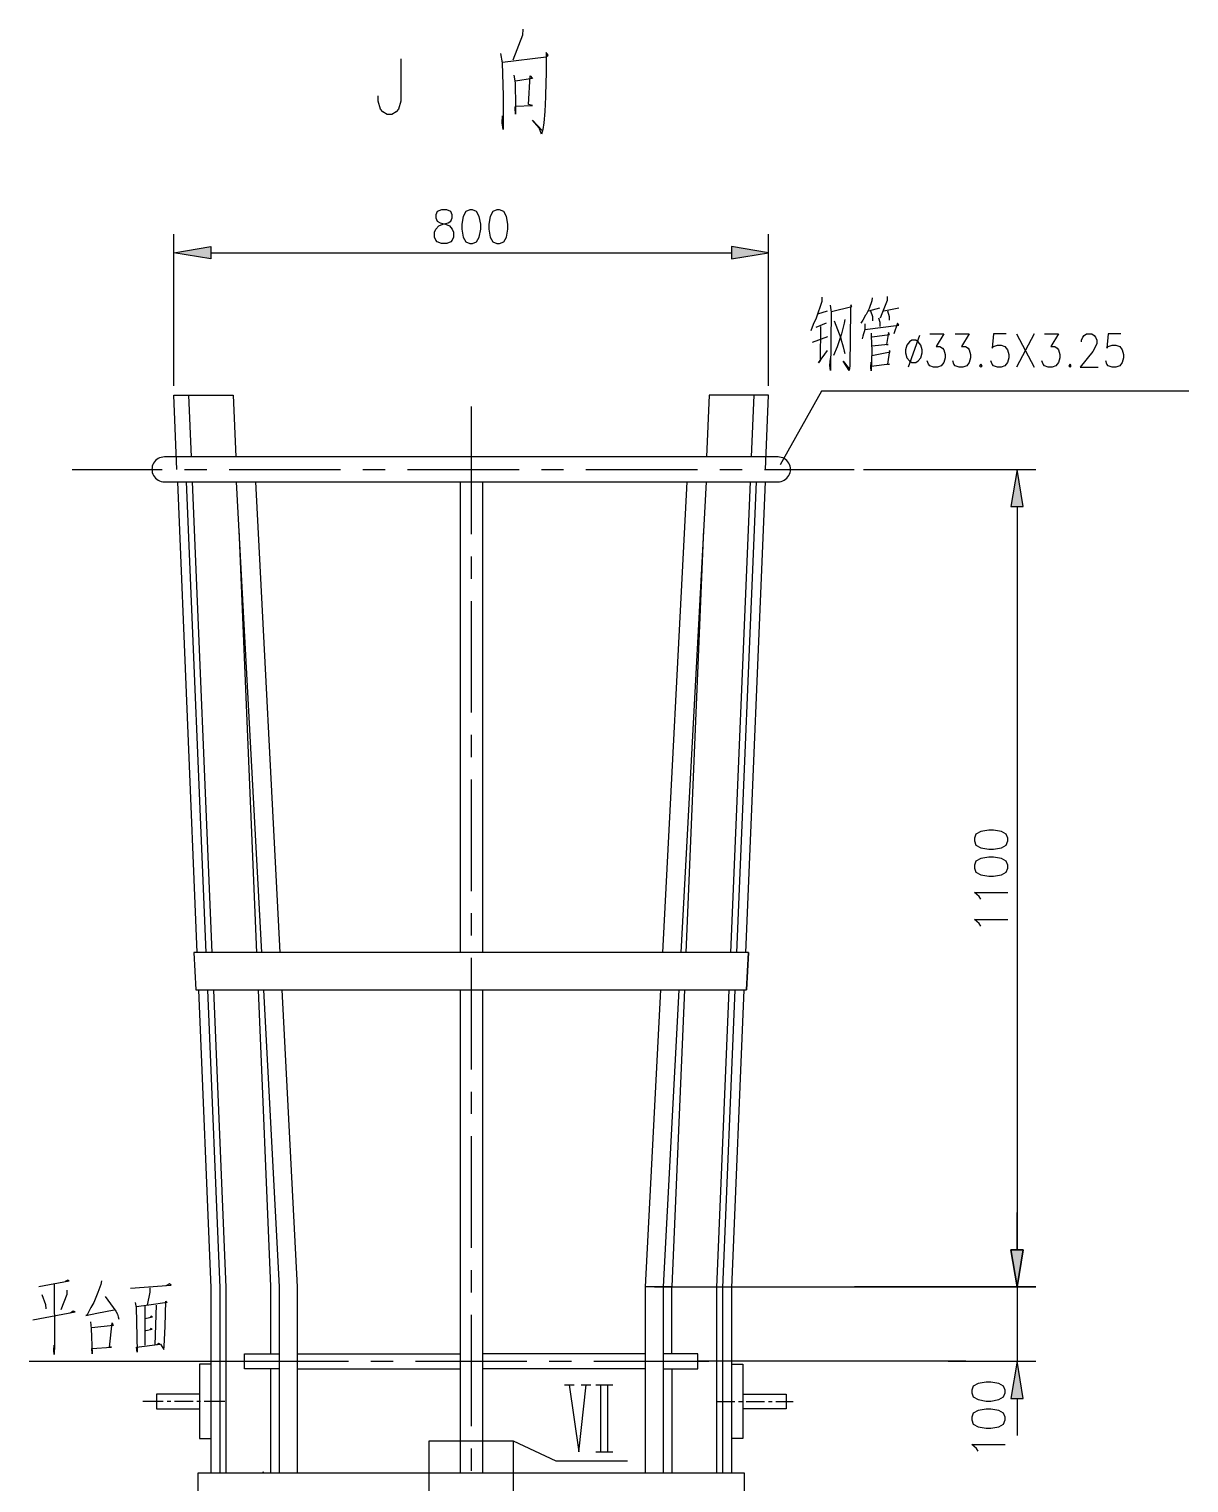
# Model space of a CAD drawing. Extents: x 148 to 221443, y -36682 to 6758.
# Drawn here: x 97727 to 99296, y -6138 to -4171 of the extents above; entities that cross this region are included whole.
import ezdxf

# ---------------------------------------------------------------- set-up
doc = ezdxf.new("R2010")
doc.units = 0
doc.header["$LTSCALE"] = 10
doc.header["$MEASUREMENT"] = 0
doc.layers.add('2（细实线）', color=3, linetype='Continuous', lineweight=20)

msp = doc.modelspace()

# ---------------------------------------------------------------- linework, layer by layer
at = {"layer": '2（细实线）', "lineweight": -3}
for points in [[(98394.8574, -4171.0694), (98394.0948, -4179.2829), (98381.1275, -4213.307)], [(98364.3459, -4203.921), (98366.6341, -4216.8262), (98368.1597, -4261.4106), (98368.1597, -4262.5843), (98368.1597, -4290.7423), (98368.1597, -4307.1687), (98366.6341, -4297.7827), (98367.3968, -4288.3961)], [(98367.3968, -4215.6544), (98426.1327, -4208.614), (98429.1839, -4206.2684), (98426.1327, -4202.7473), (98426.1327, -4229.7327), (98425.3701, -4260.2375), (98425.3701, -4262.5843), (98424.6068, -4282.5306), (98423.0816, -4297.7827), (98421.556, -4307.1687), (98420.0304, -4313.0347), (98416.979, -4304.8218), (98407.8252, -4294.2622), (98420.7934, -4308.3424)], [(98229.5336, -4211.2464), (98229.5336, -4268.7116), (98226.4803, -4279.4874), (98223.4267, -4283.0781), (98217.3189, -4286.6706), (98211.2121, -4286.6706), (98205.1046, -4283.0781), (98202.0513, -4279.4874), (98198.9977, -4268.7116), (98198.9977, -4261.5284)], [(98382.6531, -4233.2526), (98384.1787, -4243.8117), (98384.9416, -4275.4896), (98384.9416, -4286.0493), (98384.1787, -4277.8364), (98384.9416, -4275.4896), (98407.8252, -4274.3177), (98402.4859, -4273.144), (98404.7741, -4234.4257), (98407.8252, -4237.9456), (98384.9416, -4241.4649)], [(98284.5324, -4415.8369), (98279.0355, -4417.9914), (98277.2042, -4422.3011), (98277.2042, -4426.6114), (98279.0355, -4430.9217), (98282.7004, -4433.0762), (98290.0286, -4435.2314), (98295.5254, -4437.3865), (98299.1897, -4441.6968), (98301.0216, -4446.0065), (98301.0216, -4452.4708), (98299.1897, -4456.7817), (98297.3577, -4458.9356), (98291.8609, -4461.0914), (98284.5324, -4461.0914), (98279.0355, -4458.9356), (98277.2042, -4456.7817), (98275.3719, -4452.4708), (98275.3719, -4446.0065), (98277.2042, -4441.6968), (98280.8681, -4437.3865), (98286.3646, -4435.2314), (98293.6931, -4433.0762), (98297.3577, -4430.9217), (98299.1897, -4426.6114), (98299.1897, -4422.3011), (98297.3577, -4417.9914), (98291.8609, -4415.8369), (98284.5324, -4415.8369)], [(98323.008, -4415.8369), (98317.5115, -4417.9914), (98313.8466, -4424.4562), (98312.0147, -4435.2314), (98312.0147, -4441.6968), (98313.8466, -4452.4708), (98317.5115, -4458.9356), (98323.008, -4461.0914), (98326.6723, -4461.0914), (98332.1685, -4458.9356), (98335.8324, -4452.4708), (98337.6653, -4441.6968), (98337.6653, -4435.2314), (98335.8324, -4424.4562), (98332.1685, -4417.9914), (98326.6723, -4415.8369), (98323.008, -4415.8369)], [(98359.6511, -4415.8369), (98354.1543, -4417.9914), (98350.4903, -4424.4562), (98348.658, -4435.2314), (98348.658, -4441.6968), (98350.4903, -4452.4708), (98354.1543, -4458.9356), (98359.6511, -4461.0914), (98363.3153, -4461.0914), (98368.8122, -4458.9356), (98372.4761, -4452.4708), (98374.3081, -4441.6968), (98374.3081, -4435.2314), (98372.4761, -4424.4562), (98368.8122, -4417.9914), (98363.3153, -4415.8369), (98359.6511, -4415.8369)], [(97922.4831, -4653.6994), (97922.4831, -4448.5206)], [(97972.7776, -4465.2814), (97972.7776, -4482.0423), (97922.4831, -4473.6622), (97972.7776, -4465.2814)], [(98676.9024, -4465.2814), (98676.9024, -4482.0423), (98727.1969, -4473.6622), (98676.9024, -4465.2814)], [(98727.1969, -4653.6994), (98727.1969, -4448.5206)], [(97972.7776, -4473.6622), (98676.9024, -4473.6622)], [(98799.0291, -4533.935), (98799.0291, -4539.8005), (98791.4013, -4562.4281), (98787.5878, -4570.8094), (98784.3181, -4579.1883)], [(98812.1062, -4553.2093), (98839.894, -4546.5052), (98838.2592, -4543.9912), (98837.7144, -4551.5339), (98837.1697, -4626.1201), (98836.625, -4630.3101), (98836.0799, -4632.8248), (98827.9073, -4620.2534), (98836.625, -4631.1481)], [(98867.137, -4534.7736), (98866.5917, -4538.9631), (98863.323, -4549.0198), (98858.9641, -4557.4), (98858.4194, -4558.238), (98854.605, -4564.9427), (98851.8807, -4569.1328)], [(98887.2963, -4533.0976), (98887.2963, -4538.1251), (98884.0273, -4547.3432), (98880.2135, -4556.562), (98878.034, -4562.4281)], [(98793.5808, -4556.562), (98806.6573, -4552.3719)], [(98810.4714, -4544.8292), (98811.5612, -4554.0479), (98811.0164, -4632.8248), (98809.9264, -4626.1201), (98811.0164, -4616.9013)], [(98862.7776, -4552.3719), (98877.4889, -4548.1812)], [(98864.9575, -4552.3719), (98867.6815, -4559.914), (98867.6815, -4565.7807)], [(98875.8544, -4561.5894), (98877.4889, -4567.4567), (98877.4889, -4573.3234)], [(98882.9378, -4552.3719), (98903.0974, -4548.1812)], [(98887.8411, -4552.3719), (98890.021, -4559.914), (98890.021, -4564.9427)], [(98805.0231, -4569.1328), (98790.8568, -4574.9989)], [(98797.3952, -4573.3234), (98796.8499, -4619.416), (98794.6709, -4622.7674), (98806.6573, -4606.0065)], [(98830.0869, -4564.1035), (98829.5415, -4569.1328), (98825.7277, -4583.3796), (98819.7341, -4600.9785), (98814.8302, -4612.7113)], [(98815.9203, -4565.7807), (98824.638, -4589.2463), (98824.638, -4590.0837), (98827.9073, -4600.9785), (98829.5415, -4606.8452), (98830.0869, -4610.1972)], [(98857.3293, -4569.9702), (98857.3293, -4575.8369), (98856.7846, -4579.1883), (98855.6951, -4583.3796), (98854.605, -4586.7316), (98853.5155, -4590.0837)], [(98857.3293, -4577.5129), (98903.0974, -4571.6468), (98901.4632, -4569.1328), (98896.5593, -4583.3796)], [(98866.0467, -4582.5422), (98866.0467, -4586.7316), (98866.5917, -4606.0065), (98866.0467, -4633.6622), (98865.5022, -4628.6329), (98866.0467, -4621.93)], [(98867.137, -4587.5697), (98890.5654, -4584.2176), (98889.4762, -4581.7036), (98886.7519, -4597.627), (98888.9312, -4597.627), (98866.5917, -4600.1411)], [(98806.6573, -4587.5697), (98785.953, -4595.1124)], [(98921.0079, -4592.0698), (98917.5591, -4594.2249), (98914.1106, -4598.5352), (98912.3861, -4605.0007), (98912.3861, -4609.3104), (98914.1106, -4615.7746), (98917.5591, -4620.0855), (98921.0079, -4622.2407), (98926.1809, -4622.2407), (98929.63, -4620.0855), (98933.0788, -4615.7746), (98934.8034, -4609.3104), (98934.8034, -4605.0007), (98933.0788, -4598.5352), (98929.63, -4594.2249), (98926.1809, -4592.0698), (98921.0079, -4592.0698)], [(98931.3549, -4585.6049), (98915.8352, -4628.7049)], [(98945.1497, -4583.4504), (98964.1182, -4583.4504), (98953.7716, -4600.6898), (98958.9446, -4600.6898), (98962.3937, -4602.8455), (98964.1182, -4605.0007), (98965.8425, -4611.4649), (98965.8425, -4615.7746), (98964.1182, -4622.2407), (98960.6692, -4626.5498), (98955.4961, -4628.7049), (98950.3228, -4628.7049), (98945.1497, -4626.5498), (98943.4255, -4624.3952), (98941.701, -4620.0855)], [(98979.637, -4583.4504), (98998.6059, -4583.4504), (98988.2589, -4600.6898), (98993.4328, -4600.6898), (98996.8813, -4602.8455), (98998.6059, -4605.0007), (99000.3304, -4611.4649), (99000.3304, -4615.7746), (98998.6059, -4622.2407), (98995.1568, -4626.5498), (98989.9837, -4628.7049), (98984.8107, -4628.7049), (98979.637, -4626.5498), (98977.9131, -4624.3952), (98976.1889, -4620.0855)], [(99048.6126, -4583.4504), (99031.3692, -4583.4504), (99029.6444, -4602.8455), (99031.3692, -4600.6898), (99036.542, -4598.5352), (99041.715, -4598.5352), (99046.8886, -4600.6898), (99050.3368, -4605.0007), (99052.0614, -4611.4649), (99052.0614, -4615.7746), (99050.3368, -4622.2407), (99046.8886, -4626.5498), (99041.715, -4628.7049), (99036.542, -4628.7049), (99031.3692, -4626.5498), (99029.6444, -4624.3952), (99027.9201, -4620.0855)], [(99062.4083, -4583.4504), (99086.5493, -4628.7049)], [(99086.5493, -4583.4504), (99062.4083, -4628.7049)], [(99100.3448, -4583.4504), (99119.3123, -4583.4504), (99108.9666, -4600.6898), (99114.1396, -4600.6898), (99117.5884, -4602.8455), (99119.3123, -4605.0007), (99121.0372, -4611.4649), (99121.0372, -4615.7746), (99119.3123, -4622.2407), (99115.8639, -4626.5498), (99110.6905, -4628.7049), (99105.5178, -4628.7049), (99100.3448, -4626.5498), (99098.6202, -4624.3952), (99096.896, -4620.0855)], [(99150.3515, -4594.2249), (99150.3515, -4592.0698), (99152.0757, -4587.7601), (99153.8, -4585.6049), (99157.249, -4583.4504), (99164.1469, -4583.4504), (99167.5954, -4585.6049), (99169.3197, -4587.7601), (99171.0445, -4592.0698), (99171.0445, -4596.3795), (99169.3197, -4600.6898), (99165.8709, -4607.1552), (99148.6272, -4628.7049), (99172.7685, -4628.7049)], [(99203.8079, -4583.4504), (99186.5636, -4583.4504), (99184.8394, -4602.8455), (99186.5636, -4600.6898), (99191.7373, -4598.5352), (99196.9103, -4598.5352), (99202.0833, -4600.6898), (99205.5321, -4605.0007), (99207.2564, -4611.4649), (99207.2564, -4615.7746), (99205.5321, -4622.2407), (99202.0833, -4626.5498), (99196.9103, -4628.7049), (99191.7373, -4628.7049), (99186.5636, -4626.5498), (99184.8394, -4624.3952), (99183.1151, -4620.0855)], [(98866.5917, -4612.7113), (98891.6555, -4607.6826), (98890.5654, -4606.0065), (98887.8411, -4624.4434), (98890.5654, -4624.4434), (98866.0467, -4627.7955)], [(99014.1253, -4624.3952), (99012.4004, -4626.5498), (99014.1253, -4628.7049), (99015.8495, -4626.5498), (99014.1253, -4624.3952)], [(99134.8321, -4624.3952), (99133.1081, -4626.5498), (99134.8321, -4628.7049), (99136.5563, -4626.5498), (99134.8321, -4624.3952)], [(99295.6801, -4661.1121), (98798.8341, -4661.1121), (98742.802, -4760.4847)], [(97926.6701, -4766.836), (97922.4831, -4666.2696), (98003.0239, -4666.2696), (98006.5099, -4749.9909)], [(97942.6183, -4666.2696), (97946.104, -4749.9909)], [(98723.0095, -4766.836), (98727.1969, -4666.2696), (98646.6561, -4666.2696), (98643.1701, -4749.9909)], [(98707.0617, -4666.2696), (98703.5756, -4749.9909)], [(98324.84, -4681.8317), (98324.84, -4854.5856)], [(97785.2788, -4766.836), (97906.7177, -4766.836)], [(97936.8947, -4766.836), (97967.0717, -4766.836)], [(97997.2484, -4766.836), (98148.1319, -4766.836)], [(98178.3089, -4766.836), (98208.4856, -4766.836)], [(98238.6623, -4766.836), (98389.5458, -4766.836)], [(98419.7228, -4766.836), (98449.8998, -4766.836)], [(98480.0762, -4766.836), (98630.96, -4766.836)], [(98661.1367, -4766.836), (98691.3134, -4766.836)], [(98721.4907, -4766.836), (98842.9296, -4766.836)], [(98855.5028, -4766.836), (99088.4661, -4766.836)], [(99054.9361, -4817.1192), (99071.701, -4817.1192), (99063.3187, -4766.836), (99054.9361, -4817.1192)], [(97927.3714, -4783.6805), (97953.8854, -5420.514)], [(97939.4518, -4783.6805), (97965.9661, -5420.514)], [(97947.5063, -4783.6805), (97974.0209, -5420.514)], [(98007.1566, -4783.6805), (98041.158, -5420.514)], [(98033.0196, -4783.6805), (98066.0146, -5420.514)], [(98309.7515, -4783.6805), (98309.7515, -5420.514)], [(98339.9285, -4783.6805), (98339.9285, -5420.514)], [(98616.6601, -4783.6805), (98583.6657, -5420.514)], [(98642.5228, -4783.6805), (98608.5219, -5420.514)], [(98702.1731, -4783.6805), (98675.6591, -5420.514)], [(98710.2285, -4783.6805), (98683.7142, -5420.514)], [(98722.3083, -4783.6805), (98695.7946, -5420.514)], [(99063.3187, -4817.1192), (99063.3187, -5822.7766), (99063.3187, -5772.494)], [(98010.5886, -4847.953), (98034.4268, -5420.514)], [(98639.0917, -4847.953), (98615.2532, -5420.514)], [(98324.84, -4884.7559), (98324.84, -4914.9256)], [(98324.84, -4945.0953), (98324.84, -5095.9443)], [(98324.84, -5126.114), (98324.84, -5156.2836)], [(98324.84, -5186.4539), (98324.84, -5337.3023)], [(99005.4799, -5269.5759), (99007.6354, -5275.0709), (99014.1018, -5278.733), (99024.8791, -5280.5653), (99031.3457, -5280.5653), (99042.123, -5278.733), (99048.5894, -5275.0709), (99050.7451, -5269.5759), (99050.7451, -5265.9119), (99048.5894, -5260.4169), (99042.123, -5256.7524), (99031.3457, -5254.9213), (99024.8791, -5254.9213), (99014.1018, -5256.7524), (99007.6354, -5260.4169), (99005.4799, -5265.9119), (99005.4799, -5269.5759)], [(99005.4799, -5306.2098), (99007.6354, -5311.7054), (99014.1018, -5315.3687), (99024.8791, -5317.2004), (99031.3457, -5317.2004), (99042.123, -5315.3687), (99048.5894, -5311.7054), (99050.7451, -5306.2098), (99050.7451, -5302.5458), (99048.5894, -5297.0509), (99042.123, -5293.3881), (99031.3457, -5291.5565), (99024.8791, -5291.5565), (99014.1018, -5293.3881), (99007.6354, -5297.0509), (99005.4799, -5302.5458), (99005.4799, -5306.2098)], [(99014.1018, -5348.3399), (99011.9463, -5344.676), (99005.4799, -5339.181), (99050.7451, -5339.181)], [(98324.84, -5367.472), (98324.84, -5397.6411)], [(99014.1018, -5384.9744), (99011.9463, -5381.3111), (99005.4799, -5375.8155), (99050.7451, -5375.8155)], [(98324.84, -5427.8107), (98324.84, -5578.6597)], [(98699.9981, -5420.514), (98697.2124, -5470.796)], [(97955.9792, -5470.796), (97972.7776, -5874.2744), (97972.7776, -6124.4739)], [(97968.0596, -5470.796), (97984.8543, -5874.1907)], [(97976.1144, -5470.796), (97992.8957, -5873.8551), (97992.8957, -6124.4739)], [(98036.5206, -5470.796), (98053.2488, -5872.6002), (98053.2488, -5963.5688)], [(98043.8427, -5470.796), (98065.3194, -5873.0598), (98065.3194, -6124.4739)], [(98068.6199, -5470.796), (98089.4613, -5873.0598), (98089.4613, -6124.4739)], [(98309.7515, -5470.796), (98309.7515, -6124.4739)], [(98339.9285, -5470.796), (98339.9285, -6124.4739)], [(98581.0604, -5470.796), (98560.219, -5873.0598)], [(98605.8373, -5470.796), (98584.3603, -5873.0598), (98584.3603, -6124.4739)], [(98613.1597, -5470.796), (98596.4312, -5872.6002)], [(98673.5659, -5470.796), (98656.7843, -5873.8551)], [(98681.6204, -5470.796), (98664.825, -5874.1907)], [(98693.7008, -5470.796), (98676.9024, -5874.2744), (98676.9024, -6124.4739)], [(98324.84, -5608.8294), (98324.84, -5638.9991)], [(98324.84, -5669.1694), (98324.84, -5820.0178)], [(99054.9361, -5822.7766), (99063.3187, -5873.0598), (99071.701, -5822.7766), (99054.9361, -5822.7766), (99071.701, -5822.7766), (99063.3187, -5873.0598), (99054.9361, -5822.7766)], [(98324.84, -5850.1881), (98324.84, -5880.3577)], [(97740.1589, -5872.3395), (97781.0235, -5864.7968), (97779.3886, -5863.9582), (97775.5749, -5865.6348)], [(97760.8635, -5868.9869), (97761.4083, -5951.1158), (97760.8635, -5964.5246), (97760.3188, -5958.6591), (97760.8635, -5951.9532)], [(97777.7538, -5877.3676), (97777.7538, -5883.2343), (97769.5809, -5904.1853)], [(97824.612, -5864.7968), (97824.067, -5869.8249), (97819.7078, -5880.7197), (97814.2595, -5894.1291), (97810.4455, -5900.8326), (97805.5416, -5910.8894), (97803.3626, -5911.728), (97818.6181, -5908.3753), (97842.0473, -5904.1853)], [(97863.8415, -5874.8542), (97918.8723, -5870.6623), (97916.6927, -5868.9869), (97911.7888, -5871.5009)], [(97889.9947, -5874.0156), (97889.9947, -5879.8823), (97886.7254, -5897.4812)], [(97984.8482, -5873.9704), (97984.8482, -6124.4739)], [(98596.4312, -5963.5688), (98596.4312, -5873.0598), (98560.219, -5873.0598), (98560.219, -6124.4739)], [(98572.7926, -5873.0598), (99088.4661, -5873.0598), (98843.203, -5873.0598)], [(98656.7843, -5873.9704), (98656.7843, -6124.4739)], [(98664.8314, -5873.9704), (98664.8314, -6124.4739)], [(99063.3187, -5873.0598), (99063.3187, -5973.6268)], [(97743.9727, -5883.2343), (97748.8762, -5896.6425), (97749.421, -5902.5092)], [(97829.5153, -5885.7471), (97844.2263, -5905.8619), (97846.4065, -5910.0513), (97847.4956, -5913.404), (97848.0404, -5916.7554)], [(97870.3795, -5894.1291), (97871.4696, -5900.8326), (97872.5591, -5940.221), (97873.1041, -5961.1732), (97872.0141, -5954.4678), (97904.161, -5950.2778), (97902.5268, -5949.4398), (97899.8025, -5951.1158)], [(97904.7057, -5950.2778), (97909.0648, -5957.8205), (97909.6093, -5953.6298), (97910.6994, -5925.9742), (97911.7888, -5892.4525), (97913.4237, -5894.1291), (97888.9049, -5897.4812), (97871.4696, -5899.9946)], [(97883.4563, -5899.1566), (97883.4563, -5951.9532)], [(97898.7127, -5897.4812), (97897.0775, -5951.1158)], [(97731.986, -5917.5941), (97789.1961, -5906.6999), (97786.4718, -5905.8619), (97782.6577, -5908.3753)], [(97809.9004, -5920.1081), (97810.9902, -5929.3262), (97812.08, -5963.6866), (97811.5346, -5956.1445), (97838.2332, -5954.4678), (97835.5089, -5954.4678), (97839.323, -5921.7847), (97840.4128, -5925.1362), (97811.5346, -5928.4888)], [(97884.0014, -5915.918), (97893.8085, -5913.404), (97892.1746, -5912.5654), (97890.5395, -5914.2414)], [(98324.84, -5910.5274), (98324.84, -6061.3752)], [(97884.5461, -5931.8403), (97893.2638, -5930.1643), (97891.6289, -5929.3262), (97889.9947, -5931.0029)], [(97726.8224, -5973.6268), (98018.0431, -5973.6268)], [(97972.7776, -5977.6484), (97957.2909, -5977.6484), (97957.2909, -6078.2148), (97972.7776, -6078.2148)], [(98003.1713, -5973.6268), (98158.8677, -5973.6268)], [(98065.3194, -5983.6823), (98018.0431, -5983.6823), (98018.0431, -5963.5688), (98065.3194, -5963.5688)], [(98089.4613, -5963.5688), (98309.7515, -5963.5688)], [(98189.0444, -5973.6268), (98219.2217, -5973.6268)], [(98249.3981, -5973.6268), (98400.2816, -5973.6268)], [(98560.219, -5963.5688), (98339.9285, -5963.5688)], [(98430.4583, -5973.6268), (98460.6353, -5973.6268)], [(98490.8123, -5973.6268), (98646.5087, -5973.6268)], [(98584.3603, -5983.6823), (98631.6369, -5983.6823), (98631.6369, -5963.5688), (98584.3603, -5963.5688)], [(98993.8335, -5973.6268), (98631.6369, -5973.6268)], [(98676.9024, -5977.6484), (98692.3891, -5977.6484), (98692.3891, -6078.2148), (98676.9024, -6078.2148)], [(98970.1955, -5973.6268), (99088.4661, -5973.6268)], [(99054.9361, -6023.9088), (99071.701, -6023.9088), (99063.3187, -5973.6268), (99054.9361, -6023.9088)], [(98053.2488, -5983.6823), (98053.2488, -6124.4739)], [(98089.4613, -5983.6823), (98309.7515, -5983.6823)], [(98560.219, -5983.6823), (98339.9285, -5983.6823)], [(98596.4312, -5983.6823), (98596.4312, -6124.4739)], [(97957.2909, -6017.8773), (97947.6305, -6017.8754), (97898.9486, -6017.8687), (97898.9486, -6038.0213), (97947.6305, -6038.0213), (97957.2909, -6038.0213)], [(98450.8767, -6005.6092), (98463.9531, -6005.6092)], [(98457.4148, -6005.6092), (98470.4915, -6096.1188), (98480.2993, -6005.6092)], [(98473.7606, -6005.6092), (98486.8374, -6005.6092)], [(98493.3751, -6005.6092), (98516.2597, -6005.6092)], [(98499.9138, -6005.6092), (98499.9138, -6096.1188)], [(98509.7213, -6096.1188), (98509.7213, -6005.6092)], [(98692.3891, -6017.8773), (98702.0495, -6017.8754), (98750.7308, -6017.8687), (98750.7308, -6038.0213), (98702.0495, -6038.0213), (98692.3891, -6038.0213)], [(99001.9112, -6016.3703), (99004.0664, -6021.8653), (99010.533, -6025.5286), (99021.3106, -6027.3615), (99027.7767, -6027.3615), (99038.5543, -6025.5286), (99045.0207, -6021.8653), (99047.1764, -6016.3703), (99047.1764, -6012.7064), (99045.0207, -6007.212), (99038.5543, -6003.5474), (99027.7767, -6001.7164), (99021.3106, -6001.7164), (99010.533, -6003.5474), (99004.0664, -6007.212), (99001.9112, -6012.7064), (99001.9112, -6016.3703)], [(97908.406, -6027.9316), (97880.6621, -6027.9316)], [(97918.4646, -6027.9316), (97913.435, -6027.9316)], [(97948.6413, -6027.9316), (97923.4942, -6027.9316)], [(97958.7005, -6027.9316), (97953.6703, -6027.9316)], [(97991.4733, -6027.9316), (97963.7298, -6027.9316)], [(98658.2064, -6027.9316), (98681.5749, -6027.9316)], [(98686.6042, -6027.9316), (98691.6341, -6027.9316)], [(98696.6634, -6027.9316), (98721.8105, -6027.9316)], [(98726.8401, -6027.9316), (98731.8694, -6027.9316)], [(98736.8987, -6027.9316), (98760.2669, -6027.9316)], [(99001.9112, -6053.0042), (99004.0664, -6058.4998), (99010.533, -6062.1632), (99021.3106, -6063.9948), (99027.7767, -6063.9948), (99038.5543, -6062.1632), (99045.0207, -6058.4998), (99047.1764, -6053.0042), (99047.1764, -6049.3421), (99045.0207, -6043.8465), (99038.5543, -6040.1826), (99027.7767, -6038.3509), (99021.3106, -6038.3509), (99010.533, -6040.1826), (99004.0664, -6043.8465), (99001.9112, -6049.3421), (99001.9112, -6053.0042)], [(99063.3187, -6023.9088), (99063.3187, -6074.1926)], [(98268.034, -6081.1152), (98381.646, -6081.1152), (98381.646, -6198.3051), (98268.034, -6198.3051), (98268.034, -6081.1152)], [(98324.84, -6091.5461), (98324.84, -6121.7158)], [(98381.646, -6081.1152), (98439.1213, -6108.3222), (98536.166, -6108.3222)], [(98493.3751, -6096.1188), (98516.2597, -6096.1188)], [(99010.533, -6095.1343), (99008.3773, -6091.4722), (99001.9112, -6085.9754), (99047.1764, -6085.9754)], [(98043.1899, -6124.4739), (98043.9098, -6124.4739), (98043.9098, -6123.7543), (98043.1899, -6123.7543), (98043.1899, -6124.4739)]]:
    msp.add_lwpolyline(points, dxfattribs=at)
msp.add_lwpolyline([(97909.8064, -4783.6805), (98324.84, -4783.6805), (98739.8729, -4783.6805, 1.000253637), (98739.8729, -4749.9909), (98324.84, -4749.9909), (97909.8064, -4749.9909, 1.000199286)], format="xyb", close=True, dxfattribs=at)
for points in [[(97952.4676, -5470.796), (98324.84, -5470.796), (98697.2124, -5470.796), (98699.9981, -5420.514), (98324.84, -5420.514), (97949.6813, -5420.514)], [(97955.6777, -6124.4739), (98324.84, -6124.4739), (98694.0026, -6124.4739), (98694.0026, -6174.7572), (98324.84, -6174.7572), (97955.6777, -6174.7572)]]:
    msp.add_lwpolyline(points, close=True, dxfattribs=at)
at = {"layer": '2（细实线）', "transparency": 33554559}
for points in [[(97972.7776, -4465.2814), (97972.7776, -4482.0423), (97972.7776, -4465.2814), (97922.4831, -4473.6622)], [(98676.9024, -4465.2814), (98676.9024, -4482.0423), (98676.9024, -4465.2814), (98727.1969, -4473.6622)], [(99054.9361, -4817.1192), (99071.701, -4817.1192), (99054.9361, -4817.1192), (99063.3187, -4766.836)], [(99054.9361, -5822.7766), (99071.701, -5822.7766), (99054.9361, -5822.7766), (99063.3187, -5873.0598)], [(99054.9361, -5822.7766), (99071.701, -5822.7766), (99054.9361, -5822.7766), (99063.3187, -5873.0598)], [(99054.9361, -6023.9088), (99071.701, -6023.9088), (99054.9361, -6023.9088), (99063.3187, -5973.6268)]]:
    msp.add_solid(points, dxfattribs=at)

doc.saveas('drawing.dxf')
